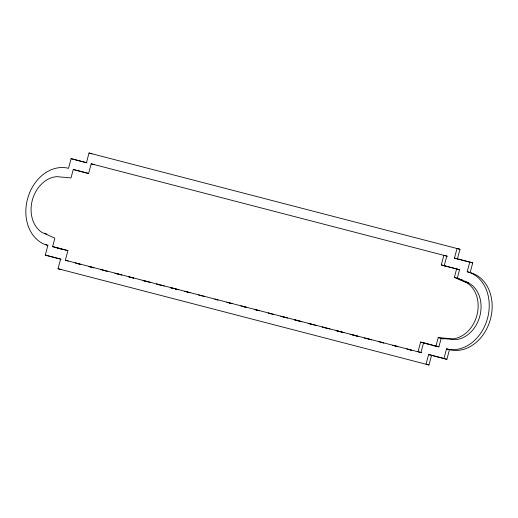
<?xml version="1.0" encoding="UTF-8"?>
<svg xmlns="http://www.w3.org/2000/svg" width="518" height="518" viewBox="0 0 518 518"><rect width="100%" height="100%" fill="white"/><g stroke="black" fill="none" stroke-linecap="round" stroke-linejoin="round"><path stroke-width="0.78" d="M61.234 259.304L45.28 255.102L47.863 245.454A39.931 31.682 -74.2 0 1 27.532 198.931A39.931 31.682 -74.2 0 1 68.531 168.318L71.115 158.676L86.448 162.652L89.031 153.011L459.971 249.281L457.388 258.922L472.72 262.898L470.137 272.546A39.931 31.682 -74.2 0 1 490.468 319.069A39.931 31.682 -74.2 0 1 449.469 349.682L446.885 359.324L428.626 354.526L426.042 364.167L428.969 364.989L431.552 355.348M52.603 246.62L54.869 238.163L41.874 232.381A29.863 23.692 -74.2 0 1 32.336 200.11A29.863 23.692 -74.2 0 1 56.805 176.657L71.011 177.933L73.278 169.477L88.61 173.452L91.194 163.811L446.794 256.106L444.211 265.753L459.544 269.729L457.277 278.185L470.279 283.961A29.863 23.692 -74.2 0 1 479.81 316.233A29.863 23.692 -74.2 0 1 455.348 339.685L441.142 338.409L438.875 346.866L423.543 342.89L420.959 352.538L65.352 260.237L67.942 250.595L52.603 246.62L67.8 250.628M60.956 269.548L58.029 268.719L60.612 259.078L45.28 255.102M438.875 346.866L420.616 342.068L418.032 351.709L421.691 352.739M444.943 265.954L441.291 264.925L443.874 255.283L447.526 256.313M457.388 258.922L454.461 258.094L457.044 248.452L459.971 249.281M435.949 346.043L438.215 337.587L452.421 338.863A29.863 23.692 -74.2 0 0 476.89 315.41A29.863 23.692 -74.2 0 0 467.353 283.139L454.357 277.357L456.623 268.9L441.291 264.925M446.885 359.324L443.958 358.501L446.542 348.86A39.931 31.682 -74.2 0 0 487.548 318.24A39.931 31.682 -74.2 0 0 467.21 271.717L469.794 262.076L454.461 258.094M87.076 162.879L71.115 158.676M76.198 170.305L88.468 173.485M432.459 345.338L435.521 346.134M428.626 354.526L443.958 358.501M75.116 262.904L79.804 264.122M89.193 266.556L93.881 267.774M100.919 269.6L105.614 270.817M114.996 273.251L119.69 274.469M129.073 276.903L133.761 278.114M142.366 280.348L145.493 281.157M147.06 281.565L150.188 282.375M156.442 284L159.57 284.809M161.13 285.217L164.264 286.027M170.519 287.652L173.647 288.461M175.207 288.869L177.557 289.478M186.94 291.906L190.067 292.722M201.016 295.558L204.144 296.367M215.093 299.21L217.437 299.818M226.819 302.253L231.514 303.47M240.896 305.905L245.59 307.122M254.973 309.55L257.316 310.159M268.266 313.001L271.393 313.811M280.775 316.245L285.47 317.463M294.852 319.897L297.202 320.506M298.763 320.914L301.89 321.723M308.145 323.342L311.279 324.158M312.84 324.559L315.967 325.375M322.222 326.994L325.349 327.803M326.916 328.211L330.044 329.021M336.299 330.646L343.337 332.472M352.719 334.906L357.414 336.124M366.796 338.558L371.49 339.776M378.529 341.595L383.216 342.812M392.605 345.247L397.293 346.464M406.682 348.899L411.37 350.116M77.26 263.532L80.387 264.342M88.986 266.569L93.68 267.787M103.063 270.221L107.757 271.438M117.139 273.873L121.827 275.09M128.865 276.916L133.56 278.134M142.942 280.568L147.636 281.786M157.019 284.214L161.713 285.431M170.312 287.665L173.439 288.474M175.006 288.882L178.134 289.691M184.389 291.317L187.516 292.126M198.465 294.969L201.593 295.778M214.886 299.223L218.013 300.039M228.962 302.875L232.09 303.684M243.039 306.526L246.167 307.336M254.772 309.57L259.46 310.787M268.842 313.222L273.536 314.439M282.919 316.867L287.613 318.084M294.651 319.91L299.346 321.128M308.728 323.562L313.416 324.78M322.805 327.214L327.493 328.431M336.098 330.659L339.225 331.475M340.786 331.876L343.913 332.692M350.174 334.311L353.302 335.12M354.862 335.528L357.99 336.337M364.251 337.963L367.379 338.772M368.939 339.18L371.283 339.789M380.672 342.223L383.799 343.033M394.748 345.875L397.876 346.684M408.819 349.52L411.169 350.129M58.029 268.719L428.969 364.989M89.031 153.011L91.958 153.833M469.794 262.076L472.72 262.898M91.194 163.811L94.114 164.64M467.21 271.717L470.137 272.546M456.623 268.9L459.544 269.729M73.278 169.477L75.466 170.098M454.357 277.357L459.472 278.807M438.215 337.587L443.337 339.031M446.542 348.86L449.469 349.682M420.616 342.068L424.274 343.097M427.926 344.133L429.39 344.548M56.993 247.857L61.377 249.1M65.352 260.237L68.279 261.066M460.929 279.331L463.092 280.296M464.536 280.937L468.868 282.867M44.794 233.21L46.963 234.175M47.921 245.357A39.931 31.682 -74.2 0 1 45.837 244.431"/></g></svg>
